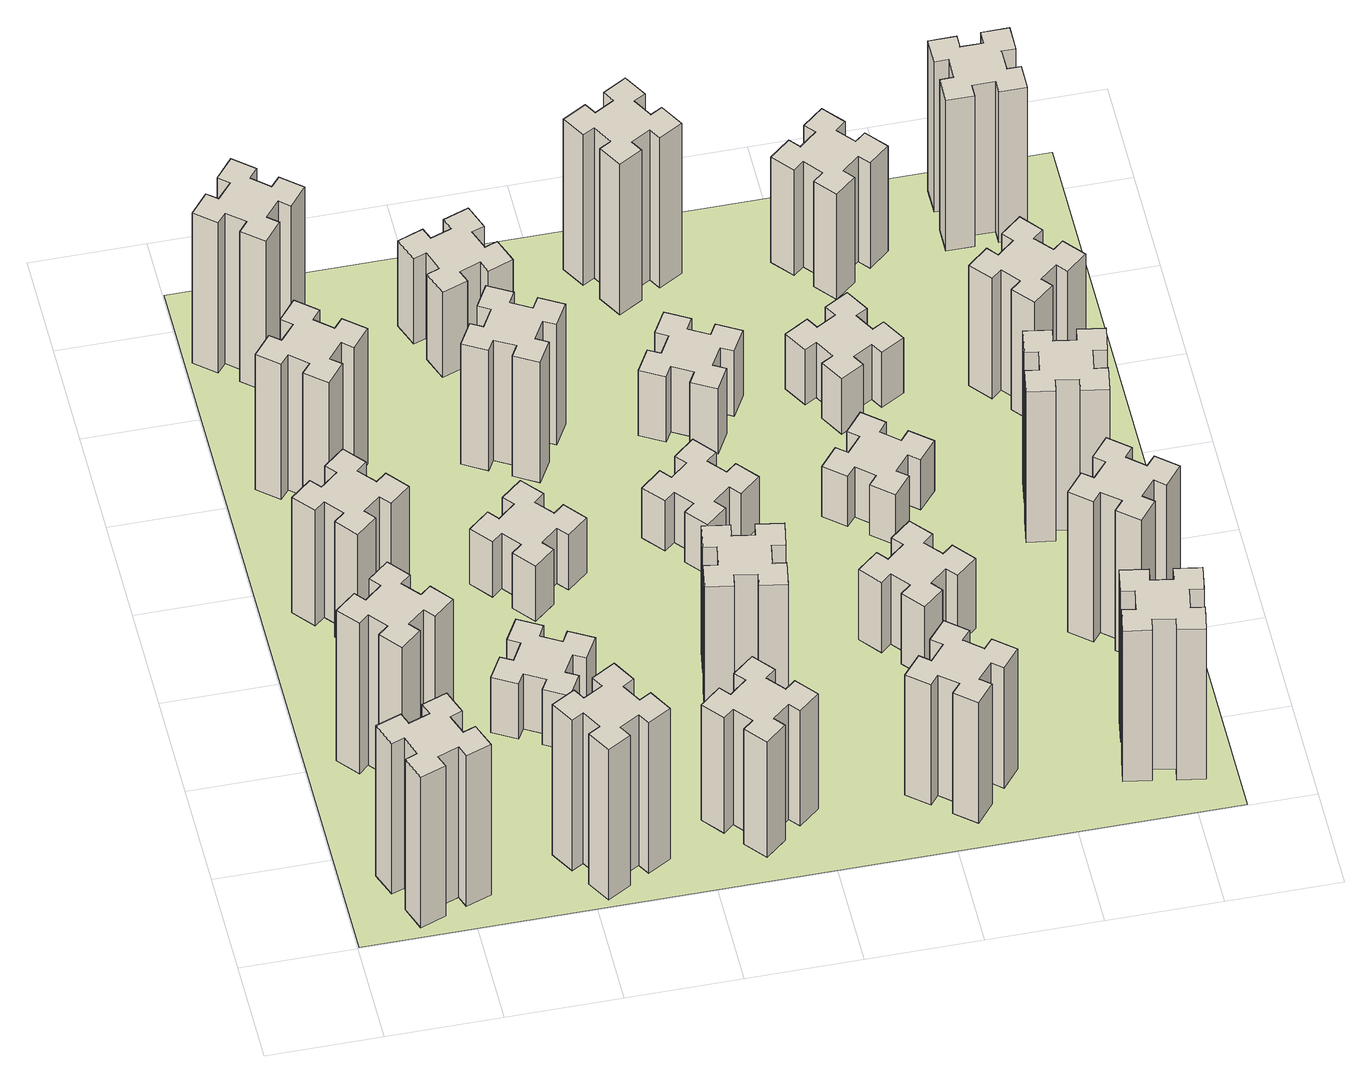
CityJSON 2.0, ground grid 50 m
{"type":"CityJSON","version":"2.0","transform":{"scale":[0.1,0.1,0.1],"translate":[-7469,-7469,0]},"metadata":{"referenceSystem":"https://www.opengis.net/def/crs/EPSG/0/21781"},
"CityObjects":{
"building1":{"type":"Building","attributes":{"class":"1000","function":"1000","usage":"1000","yearOfConstruction":2016,"roofType":"1000","measuredHeight":90,"storeysAboveGround":30,"storeysBelowGround":0},"geometry":[{"type":"Solid","lod":"1","boundaries":[[[[0,1,2,3,4,5,6,7,8,9,10,11,12,13,14,15,16,17,18,19]],[[17,16,20,21]],[[16,15,22,20]],[[15,14,23,22]],[[14,13,24,23]],[[13,12,25,24]],[[12,11,26,25]],[[11,10,27,26]],[[10,9,28,27]],[[9,8,29,28]],[[8,7,30,29]],[[7,6,31,30]],[[6,5,32,31]],[[5,4,33,32]],[[4,3,34,33]],[[3,2,35,34]],[[2,1,36,35]],[[1,0,37,36]],[[0,19,38,37]],[[19,18,39,38]],[[18,17,21,39]],[[24,25,26,27,28,29,30,31,32,33,34,35,36,37,38,39,21,20,22,23]]]]}]},
"building2":{"type":"Building","attributes":{"class":"1000","function":"1000","usage":"1000","yearOfConstruction":2016,"roofType":"1000","measuredHeight":90,"storeysAboveGround":30,"storeysBelowGround":0},"geometry":[{"type":"Solid","lod":"1","boundaries":[[[[40,41,42,43,44,45,46,47,48,49,50,51,52,53,54,55,56,57,58,59]],[[57,56,60,61]],[[56,55,62,60]],[[55,54,63,62]],[[54,53,64,63]],[[53,52,65,64]],[[52,51,66,65]],[[51,50,67,66]],[[50,49,68,67]],[[49,48,69,68]],[[48,47,70,69]],[[47,46,71,70]],[[46,45,72,71]],[[45,44,73,72]],[[44,43,74,73]],[[43,42,75,74]],[[42,41,76,75]],[[41,40,77,76]],[[40,59,78,77]],[[59,58,79,78]],[[58,57,61,79]],[[64,65,66,67,68,69,70,71,72,73,74,75,76,77,78,79,61,60,62,63]]]]}]},
"building3":{"type":"Building","attributes":{"class":"1000","function":"1000","usage":"1000","yearOfConstruction":2016,"roofType":"1000","measuredHeight":69,"storeysAboveGround":30,"storeysBelowGround":0},"geometry":[{"type":"Solid","lod":"1","boundaries":[[[[80,81,82,83,84,85,86,87,88,89,90,91,92,93,94,95,96,97,98,99]],[[97,96,100,101]],[[96,95,102,100]],[[95,94,103,102]],[[94,93,104,103]],[[93,92,105,104]],[[92,91,106,105]],[[91,90,107,106]],[[90,89,108,107]],[[89,88,109,108]],[[88,87,110,109]],[[87,86,111,110]],[[86,85,112,111]],[[85,84,113,112]],[[84,83,114,113]],[[83,82,115,114]],[[82,81,116,115]],[[81,80,117,116]],[[80,99,118,117]],[[99,98,119,118]],[[98,97,101,119]],[[104,105,106,107,108,109,110,111,112,113,114,115,116,117,118,119,101,100,102,103]]]]}]},
"building4":{"type":"Building","attributes":{"class":"1000","function":"1000","usage":"1000","yearOfConstruction":2016,"roofType":"1000","measuredHeight":81,"storeysAboveGround":30,"storeysBelowGround":0},"geometry":[{"type":"Solid","lod":"1","boundaries":[[[[120,121,122,123,124,125,126,127,128,129,130,131,132,133,134,135,136,137,138,139]],[[137,136,140,141]],[[136,135,142,140]],[[135,134,143,142]],[[134,133,144,143]],[[133,132,145,144]],[[132,131,146,145]],[[131,130,147,146]],[[130,129,148,147]],[[129,128,149,148]],[[128,127,150,149]],[[127,126,151,150]],[[126,125,152,151]],[[125,124,153,152]],[[124,123,154,153]],[[123,122,155,154]],[[122,121,156,155]],[[121,120,157,156]],[[120,139,158,157]],[[139,138,159,158]],[[138,137,141,159]],[[144,145,146,147,148,149,150,151,152,153,154,155,156,157,158,159,141,140,142,143]]]]}]},
"building5":{"type":"Building","attributes":{"class":"1000","function":"1000","usage":"1000","yearOfConstruction":2016,"roofType":"1000","measuredHeight":90,"storeysAboveGround":30,"storeysBelowGround":0},"geometry":[{"type":"Solid","lod":"1","boundaries":[[[[160,161,162,163,164,165,166,167,168,169,170,171,172,173,174,175,176,177,178,179]],[[177,176,180,181]],[[176,175,182,180]],[[175,174,183,182]],[[174,173,184,183]],[[173,172,185,184]],[[172,171,186,185]],[[171,170,187,186]],[[170,169,188,187]],[[169,168,189,188]],[[168,167,190,189]],[[167,166,191,190]],[[166,165,192,191]],[[165,164,193,192]],[[164,163,194,193]],[[163,162,195,194]],[[162,161,196,195]],[[161,160,197,196]],[[160,179,198,197]],[[179,178,199,198]],[[178,177,181,199]],[[184,185,186,187,188,189,190,191,192,193,194,195,196,197,198,199,181,180,182,183]]]]}]},
"building6":{"type":"Building","attributes":{"class":"1000","function":"1000","usage":"1000","yearOfConstruction":2016,"roofType":"1000","measuredHeight":90,"storeysAboveGround":30,"storeysBelowGround":0},"geometry":[{"type":"Solid","lod":"1","boundaries":[[[[200,201,202,203,204,205,206,207,208,209,210,211,212,213,214,215,216,217,218,219]],[[217,216,220,221]],[[216,215,222,220]],[[215,214,223,222]],[[214,213,224,223]],[[213,212,225,224]],[[212,211,226,225]],[[211,210,227,226]],[[210,209,228,227]],[[209,208,229,228]],[[208,207,230,229]],[[207,206,231,230]],[[206,205,232,231]],[[205,204,233,232]],[[204,203,234,233]],[[203,202,235,234]],[[202,201,236,235]],[[201,200,237,236]],[[200,219,238,237]],[[219,218,239,238]],[[218,217,221,239]],[[224,225,226,227,228,229,230,231,232,233,234,235,236,237,238,239,221,220,222,223]]]]}]},
"building7":{"type":"Building","attributes":{"class":"1000","function":"1000","usage":"1000","yearOfConstruction":2016,"roofType":"1000","measuredHeight":33,"storeysAboveGround":30,"storeysBelowGround":0},"geometry":[{"type":"Solid","lod":"1","boundaries":[[[[240,241,242,243,244,245,246,247,248,249,250,251,252,253,254,255,256,257,258,259]],[[257,256,260,261]],[[256,255,262,260]],[[255,254,263,262]],[[254,253,264,263]],[[253,252,265,264]],[[252,251,266,265]],[[251,250,267,266]],[[250,249,268,267]],[[249,248,269,268]],[[248,247,270,269]],[[247,246,271,270]],[[246,245,272,271]],[[245,244,273,272]],[[244,243,274,273]],[[243,242,275,274]],[[242,241,276,275]],[[241,240,277,276]],[[240,259,278,277]],[[259,258,279,278]],[[258,257,261,279]],[[264,265,266,267,268,269,270,271,272,273,274,275,276,277,278,279,261,260,262,263]]]]}]},
"building8":{"type":"Building","attributes":{"class":"1000","function":"1000","usage":"1000","yearOfConstruction":2016,"roofType":"1000","measuredHeight":33,"storeysAboveGround":30,"storeysBelowGround":0},"geometry":[{"type":"Solid","lod":"1","boundaries":[[[[280,281,282,283,284,285,286,287,288,289,290,291,292,293,294,295,296,297,298,299]],[[297,296,300,301]],[[296,295,302,300]],[[295,294,303,302]],[[294,293,304,303]],[[293,292,305,304]],[[292,291,306,305]],[[291,290,307,306]],[[290,289,308,307]],[[289,288,309,308]],[[288,287,310,309]],[[287,286,311,310]],[[286,285,312,311]],[[285,284,313,312]],[[284,283,314,313]],[[283,282,315,314]],[[282,281,316,315]],[[281,280,317,316]],[[280,299,318,317]],[[299,298,319,318]],[[298,297,301,319]],[[304,305,306,307,308,309,310,311,312,313,314,315,316,317,318,319,301,300,302,303]]]]}]},
"building9":{"type":"Building","attributes":{"class":"1000","function":"1000","usage":"1000","yearOfConstruction":2016,"roofType":"1000","measuredHeight":69,"storeysAboveGround":30,"storeysBelowGround":0},"geometry":[{"type":"Solid","lod":"1","boundaries":[[[[320,321,322,323,324,325,326,327,328,329,330,331,332,333,334,335,336,337,338,339]],[[337,336,340,341]],[[336,335,342,340]],[[335,334,343,342]],[[334,333,344,343]],[[333,332,345,344]],[[332,331,346,345]],[[331,330,347,346]],[[330,329,348,347]],[[329,328,349,348]],[[328,327,350,349]],[[327,326,351,350]],[[326,325,352,351]],[[325,324,353,352]],[[324,323,354,353]],[[323,322,355,354]],[[322,321,356,355]],[[321,320,357,356]],[[320,339,358,357]],[[339,338,359,358]],[[338,337,341,359]],[[344,345,346,347,348,349,350,351,352,353,354,355,356,357,358,359,341,340,342,343]]]]}]},
"building10":{"type":"Building","attributes":{"class":"1000","function":"1000","usage":"1000","yearOfConstruction":2016,"roofType":"1000","measuredHeight":72,"storeysAboveGround":30,"storeysBelowGround":0},"geometry":[{"type":"Solid","lod":"1","boundaries":[[[[360,361,362,363,364,365,366,367,368,369,370,371,372,373,374,375,376,377,378,379]],[[377,376,380,381]],[[376,375,382,380]],[[375,374,383,382]],[[374,373,384,383]],[[373,372,385,384]],[[372,371,386,385]],[[371,370,387,386]],[[370,369,388,387]],[[369,368,389,388]],[[368,367,390,389]],[[367,366,391,390]],[[366,365,392,391]],[[365,364,393,392]],[[364,363,394,393]],[[363,362,395,394]],[[362,361,396,395]],[[361,360,397,396]],[[360,379,398,397]],[[379,378,399,398]],[[378,377,381,399]],[[384,385,386,387,388,389,390,391,392,393,394,395,396,397,398,399,381,380,382,383]]]]}]},
"building11":{"type":"Building","attributes":{"class":"1000","function":"1000","usage":"1000","yearOfConstruction":2016,"roofType":"1000","measuredHeight":51,"storeysAboveGround":30,"storeysBelowGround":0},"geometry":[{"type":"Solid","lod":"1","boundaries":[[[[400,401,402,403,404,405,406,407,408,409,410,411,412,413,414,415,416,417,418,419]],[[417,416,420,421]],[[416,415,422,420]],[[415,414,423,422]],[[414,413,424,423]],[[413,412,425,424]],[[412,411,426,425]],[[411,410,427,426]],[[410,409,428,427]],[[409,408,429,428]],[[408,407,430,429]],[[407,406,431,430]],[[406,405,432,431]],[[405,404,433,432]],[[404,403,434,433]],[[403,402,435,434]],[[402,401,436,435]],[[401,400,437,436]],[[400,419,438,437]],[[419,418,439,438]],[[418,417,421,439]],[[424,425,426,427,428,429,430,431,432,433,434,435,436,437,438,439,421,420,422,423]]]]}]},
"building12":{"type":"Building","attributes":{"class":"1000","function":"1000","usage":"1000","yearOfConstruction":2016,"roofType":"1000","measuredHeight":75,"storeysAboveGround":30,"storeysBelowGround":0},"geometry":[{"type":"Solid","lod":"1","boundaries":[[[[440,441,442,443,444,445,446,447,448,449,450,451,452,453,454,455,456,457,458,459]],[[457,456,460,461]],[[456,455,462,460]],[[455,454,463,462]],[[454,453,464,463]],[[453,452,465,464]],[[452,451,466,465]],[[451,450,467,466]],[[450,449,468,467]],[[449,448,469,468]],[[448,447,470,469]],[[447,446,471,470]],[[446,445,472,471]],[[445,444,473,472]],[[444,443,474,473]],[[443,442,475,474]],[[442,441,476,475]],[[441,440,477,476]],[[440,459,478,477]],[[459,458,479,478]],[[458,457,461,479]],[[464,465,466,467,468,469,470,471,472,473,474,475,476,477,478,479,461,460,462,463]]]]}]},
"building13":{"type":"Building","attributes":{"class":"1000","function":"1000","usage":"1000","yearOfConstruction":2016,"roofType":"1000","measuredHeight":30,"storeysAboveGround":30,"storeysBelowGround":0},"geometry":[{"type":"Solid","lod":"1","boundaries":[[[[480,481,482,483,484,485,486,487,488,489,490,491,492,493,494,495,496,497,498,499]],[[497,496,500,501]],[[496,495,502,500]],[[495,494,503,502]],[[494,493,504,503]],[[493,492,505,504]],[[492,491,506,505]],[[491,490,507,506]],[[490,489,508,507]],[[489,488,509,508]],[[488,487,510,509]],[[487,486,511,510]],[[486,485,512,511]],[[485,484,513,512]],[[484,483,514,513]],[[483,482,515,514]],[[482,481,516,515]],[[481,480,517,516]],[[480,499,518,517]],[[499,498,519,518]],[[498,497,501,519]],[[504,505,506,507,508,509,510,511,512,513,514,515,516,517,518,519,501,500,502,503]]]]}]},
"building14":{"type":"Building","attributes":{"class":"1000","function":"1000","usage":"1000","yearOfConstruction":2016,"roofType":"1000","measuredHeight":72,"storeysAboveGround":30,"storeysBelowGround":0},"geometry":[{"type":"Solid","lod":"1","boundaries":[[[[520,521,522,523,524,525,526,527,528,529,530,531,532,533,534,535,536,537,538,539]],[[537,536,540,541]],[[536,535,542,540]],[[535,534,543,542]],[[534,533,544,543]],[[533,532,545,544]],[[532,531,546,545]],[[531,530,547,546]],[[530,529,548,547]],[[529,528,549,548]],[[528,527,550,549]],[[527,526,551,550]],[[526,525,552,551]],[[525,524,553,552]],[[524,523,554,553]],[[523,522,555,554]],[[522,521,556,555]],[[521,520,557,556]],[[520,539,558,557]],[[539,538,559,558]],[[538,537,541,559]],[[544,545,546,547,548,549,550,551,552,553,554,555,556,557,558,559,541,540,542,543]]]]}]},
"building15":{"type":"Building","attributes":{"class":"1000","function":"1000","usage":"1000","yearOfConstruction":2016,"roofType":"1000","measuredHeight":39,"storeysAboveGround":30,"storeysBelowGround":0},"geometry":[{"type":"Solid","lod":"1","boundaries":[[[[560,561,562,563,564,565,566,567,568,569,570,571,572,573,574,575,576,577,578,579]],[[577,576,580,581]],[[576,575,582,580]],[[575,574,583,582]],[[574,573,584,583]],[[573,572,585,584]],[[572,571,586,585]],[[571,570,587,586]],[[570,569,588,587]],[[569,568,589,588]],[[568,567,590,589]],[[567,566,591,590]],[[566,565,592,591]],[[565,564,593,592]],[[564,563,594,593]],[[563,562,595,594]],[[562,561,596,595]],[[561,560,597,596]],[[560,579,598,597]],[[579,578,599,598]],[[578,577,581,599]],[[584,585,586,587,588,589,590,591,592,593,594,595,596,597,598,599,581,580,582,583]]]]}]},
"building16":{"type":"Building","attributes":{"class":"1000","function":"1000","usage":"1000","yearOfConstruction":2016,"roofType":"1000","measuredHeight":90,"storeysAboveGround":30,"storeysBelowGround":0},"geometry":[{"type":"Solid","lod":"1","boundaries":[[[[600,601,602,603,604,605,606,607,608,609,610,611,612,613,614,615,616,617,618,619]],[[617,616,620,621]],[[616,615,622,620]],[[615,614,623,622]],[[614,613,624,623]],[[613,612,625,624]],[[612,611,626,625]],[[611,610,627,626]],[[610,609,628,627]],[[609,608,629,628]],[[608,607,630,629]],[[607,606,631,630]],[[606,605,632,631]],[[605,604,633,632]],[[604,603,634,633]],[[603,602,635,634]],[[602,601,636,635]],[[601,600,637,636]],[[600,619,638,637]],[[619,618,639,638]],[[618,617,621,639]],[[624,625,626,627,628,629,630,631,632,633,634,635,636,637,638,639,621,620,622,623]]]]}]},
"building17":{"type":"Building","attributes":{"class":"1000","function":"1000","usage":"1000","yearOfConstruction":2016,"roofType":"1000","measuredHeight":42,"storeysAboveGround":30,"storeysBelowGround":0},"geometry":[{"type":"Solid","lod":"1","boundaries":[[[[640,641,642,643,644,645,646,647,648,649,650,651,652,653,654,655,656,657,658,659]],[[657,656,660,661]],[[656,655,662,660]],[[655,654,663,662]],[[654,653,664,663]],[[653,652,665,664]],[[652,651,666,665]],[[651,650,667,666]],[[650,649,668,667]],[[649,648,669,668]],[[648,647,670,669]],[[647,646,671,670]],[[646,645,672,671]],[[645,644,673,672]],[[644,643,674,673]],[[643,642,675,674]],[[642,641,676,675]],[[641,640,677,676]],[[640,659,678,677]],[[659,658,679,678]],[[658,657,661,679]],[[664,665,666,667,668,669,670,671,672,673,674,675,676,677,678,679,661,660,662,663]]]]}]},
"building18":{"type":"Building","attributes":{"class":"1000","function":"1000","usage":"1000","yearOfConstruction":2016,"roofType":"1000","measuredHeight":30,"storeysAboveGround":30,"storeysBelowGround":0},"geometry":[{"type":"Solid","lod":"1","boundaries":[[[[680,681,682,683,684,685,686,687,688,689,690,691,692,693,694,695,696,697,698,699]],[[697,696,700,701]],[[696,695,702,700]],[[695,694,703,702]],[[694,693,704,703]],[[693,692,705,704]],[[692,691,706,705]],[[691,690,707,706]],[[690,689,708,707]],[[689,688,709,708]],[[688,687,710,709]],[[687,686,711,710]],[[686,685,712,711]],[[685,684,713,712]],[[684,683,714,713]],[[683,682,715,714]],[[682,681,716,715]],[[681,680,717,716]],[[680,699,718,717]],[[699,698,719,718]],[[698,697,701,719]],[[704,705,706,707,708,709,710,711,712,713,714,715,716,717,718,719,701,700,702,703]]]]}]},
"building19":{"type":"Building","attributes":{"class":"1000","function":"1000","usage":"1000","yearOfConstruction":2016,"roofType":"1000","measuredHeight":33,"storeysAboveGround":30,"storeysBelowGround":0},"geometry":[{"type":"Solid","lod":"1","boundaries":[[[[720,721,722,723,724,725,726,727,728,729,730,731,732,733,734,735,736,737,738,739]],[[737,736,740,741]],[[736,735,742,740]],[[735,734,743,742]],[[734,733,744,743]],[[733,732,745,744]],[[732,731,746,745]],[[731,730,747,746]],[[730,729,748,747]],[[729,728,749,748]],[[728,727,750,749]],[[727,726,751,750]],[[726,725,752,751]],[[725,724,753,752]],[[724,723,754,753]],[[723,722,755,754]],[[722,721,756,755]],[[721,720,757,756]],[[720,739,758,757]],[[739,738,759,758]],[[738,737,741,759]],[[744,745,746,747,748,749,750,751,752,753,754,755,756,757,758,759,741,740,742,743]]]]}]},
"building20":{"type":"Building","attributes":{"class":"1000","function":"1000","usage":"1000","yearOfConstruction":2016,"roofType":"1000","measuredHeight":90,"storeysAboveGround":30,"storeysBelowGround":0},"geometry":[{"type":"Solid","lod":"1","boundaries":[[[[760,761,762,763,764,765,766,767,768,769,770,771,772,773,774,775,776,777,778,779]],[[777,776,780,781]],[[776,775,782,780]],[[775,774,783,782]],[[774,773,784,783]],[[773,772,785,784]],[[772,771,786,785]],[[771,770,787,786]],[[770,769,788,787]],[[769,768,789,788]],[[768,767,790,789]],[[767,766,791,790]],[[766,765,792,791]],[[765,764,793,792]],[[764,763,794,793]],[[763,762,795,794]],[[762,761,796,795]],[[761,760,797,796]],[[760,779,798,797]],[[779,778,799,798]],[[778,777,781,799]],[[784,785,786,787,788,789,790,791,792,793,794,795,796,797,798,799,781,780,782,783]]]]}]},
"building21":{"type":"Building","attributes":{"class":"1000","function":"1000","usage":"1000","yearOfConstruction":2016,"roofType":"1000","measuredHeight":63,"storeysAboveGround":30,"storeysBelowGround":0},"geometry":[{"type":"Solid","lod":"1","boundaries":[[[[800,801,802,803,804,805,806,807,808,809,810,811,812,813,814,815,816,817,818,819]],[[817,816,820,821]],[[816,815,822,820]],[[815,814,823,822]],[[814,813,824,823]],[[813,812,825,824]],[[812,811,826,825]],[[811,810,827,826]],[[810,809,828,827]],[[809,808,829,828]],[[808,807,830,829]],[[807,806,831,830]],[[806,805,832,831]],[[805,804,833,832]],[[804,803,834,833]],[[803,802,835,834]],[[802,801,836,835]],[[801,800,837,836]],[[800,819,838,837]],[[819,818,839,838]],[[818,817,821,839]],[[824,825,826,827,828,829,830,831,832,833,834,835,836,837,838,839,821,820,822,823]]]]}]},
"building22":{"type":"Building","attributes":{"class":"1000","function":"1000","usage":"1000","yearOfConstruction":2016,"roofType":"1000","measuredHeight":84,"storeysAboveGround":30,"storeysBelowGround":0},"geometry":[{"type":"Solid","lod":"1","boundaries":[[[[840,841,842,843,844,845,846,847,848,849,850,851,852,853,854,855,856,857,858,859]],[[857,856,860,861]],[[856,855,862,860]],[[855,854,863,862]],[[854,853,864,863]],[[853,852,865,864]],[[852,851,866,865]],[[851,850,867,866]],[[850,849,868,867]],[[849,848,869,868]],[[848,847,870,869]],[[847,846,871,870]],[[846,845,872,871]],[[845,844,873,872]],[[844,843,874,873]],[[843,842,875,874]],[[842,841,876,875]],[[841,840,877,876]],[[840,859,878,877]],[[859,858,879,878]],[[858,857,861,879]],[[864,865,866,867,868,869,870,871,872,873,874,875,876,877,878,879,861,860,862,863]]]]}]},
"building23":{"type":"Building","attributes":{"class":"1000","function":"1000","usage":"1000","yearOfConstruction":2016,"roofType":"1000","measuredHeight":90,"storeysAboveGround":30,"storeysBelowGround":0},"geometry":[{"type":"Solid","lod":"1","boundaries":[[[[880,881,882,883,884,885,886,887,888,889,890,891,892,893,894,895,896,897,898,899]],[[897,896,900,901]],[[896,895,902,900]],[[895,894,903,902]],[[894,893,904,903]],[[893,892,905,904]],[[892,891,906,905]],[[891,890,907,906]],[[890,889,908,907]],[[889,888,909,908]],[[888,887,910,909]],[[887,886,911,910]],[[886,885,912,911]],[[885,884,913,912]],[[884,883,914,913]],[[883,882,915,914]],[[882,881,916,915]],[[881,880,917,916]],[[880,899,918,917]],[[899,898,919,918]],[[898,897,901,919]],[[904,905,906,907,908,909,910,911,912,913,914,915,916,917,918,919,901,900,902,903]]]]}]},
"building24":{"type":"Building","attributes":{"class":"1000","function":"1000","usage":"1000","yearOfConstruction":2016,"roofType":"1000","measuredHeight":72,"storeysAboveGround":30,"storeysBelowGround":0},"geometry":[{"type":"Solid","lod":"1","boundaries":[[[[920,921,922,923,924,925,926,927,928,929,930,931,932,933,934,935,936,937,938,939]],[[937,936,940,941]],[[936,935,942,940]],[[935,934,943,942]],[[934,933,944,943]],[[933,932,945,944]],[[932,931,946,945]],[[931,930,947,946]],[[930,929,948,947]],[[929,928,949,948]],[[928,927,950,949]],[[927,926,951,950]],[[926,925,952,951]],[[925,924,953,952]],[[924,923,954,953]],[[923,922,955,954]],[[922,921,956,955]],[[921,920,957,956]],[[920,939,958,957]],[[939,938,959,958]],[[938,937,941,959]],[[944,945,946,947,948,949,950,951,952,953,954,955,956,957,958,959,941,940,942,943]]]]}]},
"building25":{"type":"Building","attributes":{"class":"1000","function":"1000","usage":"1000","yearOfConstruction":2016,"roofType":"1000","measuredHeight":90,"storeysAboveGround":30,"storeysBelowGround":0},"geometry":[{"type":"Solid","lod":"1","boundaries":[[[[960,961,962,963,964,965,966,967,968,969,970,971,972,973,974,975,976,977,978,979]],[[977,976,980,981]],[[976,975,982,980]],[[975,974,983,982]],[[974,973,984,983]],[[973,972,985,984]],[[972,971,986,985]],[[971,970,987,986]],[[970,969,988,987]],[[969,968,989,988]],[[968,967,990,989]],[[967,966,991,990]],[[966,965,992,991]],[[965,964,993,992]],[[964,963,994,993]],[[963,962,995,994]],[[962,961,996,995]],[[961,960,997,996]],[[960,979,998,997]],[[979,978,999,998]],[[978,977,981,999]],[[984,985,986,987,988,989,990,991,992,993,994,995,996,997,998,999,981,980,982,983]]]]}]},
"landuse1":{"type":"LandUse","attributes":{"name":"plot1","function":"1010"},"geometry":[{"type":"MultiSurface","lod":"1","boundaries":[[[1000,1001,1002,1003]]]}]}
},
"vertices":[
[366,155,0],[460,189,0],[480,133,0],[593,174,0],[552,287,0],[496,266,0],[462,360,0],[518,380,0],[477,493,0],[364,452,0],[385,396,0],[291,362,0],[270,418,0],[157,377,0],[199,264,0],[255,285,0],[289,191,0],[233,170,0],[274,57,0],[387,99,0],[289,191,900],[233,170,900],[255,285,900],[199,264,900],[157,377,900],[270,418,900],[291,362,900],[385,396,900],[364,452,900],[477,493,900],[518,380,900],[462,360,900],[496,266,900],[552,287,900],[593,174,900],[480,133,900],[460,189,900],[366,155,900],[387,99,900],[274,57,900],
[492,1048,0],[427,1124,0],[473,1163,0],[396,1255,0],[304,1178,0],[343,1132,0],[266,1067,0],[228,1113,0],[136,1036,0],[213,944,0],[259,983,0],[323,906,0],[277,868,0],[354,776,0],[446,853,0],[408,899,0],[484,963,0],[523,917,0],[615,994,0],[538,1086,0],[484,963,900],[523,917,900],[408,899,900],[446,853,900],[354,776,900],[277,868,900],[323,906,900],[259,983,900],[213,944,900],[136,1036,900],[228,1113,900],[266,1067,900],[343,1132,900],[304,1178,900],[396,1255,900],[473,1163,900],[427,1124,900],[492,1048,900],[538,1086,900],[615,994,900],
[492,1888,0],[427,1964,0],[473,2003,0],[396,2095,0],[304,2018,0],[343,1972,0],[266,1907,0],[228,1953,0],[136,1876,0],[213,1784,0],[259,1823,0],[323,1746,0],[277,1708,0],[354,1616,0],[446,1693,0],[408,1739,0],[484,1803,0],[523,1757,0],[615,1834,0],[538,1926,0],[484,1803,690],[523,1757,690],[408,1739,690],[446,1693,690],[354,1616,690],[277,1708,690],[323,1746,690],[259,1823,690],[213,1784,690],[136,1876,690],[228,1953,690],[266,1907,690],[343,1972,690],[304,2018,690],[396,2095,690],[473,2003,690],[427,1964,690],[492,1888,690],[538,1926,690],[615,1834,690],
[484,2647,0],[408,2712,0],[446,2758,0],[354,2835,0],[277,2743,0],[323,2704,0],[259,2628,0],[213,2666,0],[136,2574,0],[228,2497,0],[266,2543,0],[343,2479,0],[304,2433,0],[396,2356,0],[473,2448,0],[427,2486,0],[492,2563,0],[538,2524,0],[615,2616,0],[523,2693,0],[492,2563,810],[538,2524,810],[427,2486,810],[473,2448,810],[396,2356,810],[304,2433,810],[343,2479,810],[266,2543,810],[228,2497,810],[136,2574,810],[213,2666,810],[259,2628,810],[323,2704,810],[277,2743,810],[354,2835,810],[446,2758,810],[408,2712,810],[484,2647,810],[523,2693,810],[615,2616,810],
[1127,155,0],[1214,205,0],[1244,153,0],[1348,213,0],[1288,317,0],[1236,287,0],[1186,374,0],[1238,404,0],[1178,508,0],[1074,448,0],[1104,396,0],[1017,346,0],[987,398,0],[883,338,0],[943,234,0],[995,264,0],[1045,177,0],[993,147,0],[1053,43,0],[1157,103,0],[1045,177,900],[993,147,900],[995,264,900],[943,234,900],[883,338,900],[987,398,900],[1017,346,900],[1104,396,900],[1074,448,900],[1178,508,900],[1238,404,900],[1186,374,900],[1236,287,900],[1288,317,900],[1348,213,900],[1244,153,900],[1214,205,900],[1127,155,900],[1157,103,900],[1053,43,900],
[384,3387,0],[308,3452,0],[346,3498,0],[254,3575,0],[177,3483,0],[223,3444,0],[159,3368,0],[113,3406,0],[36,3314,0],[128,3237,0],[166,3283,0],[243,3219,0],[204,3173,0],[296,3096,0],[373,3188,0],[327,3226,0],[392,3303,0],[438,3264,0],[515,3356,0],[423,3433,0],[392,3303,900],[438,3264,900],[327,3226,900],[373,3188,900],[296,3096,900],[204,3173,900],[243,3219,900],[166,3283,900],[128,3237,900],[36,3314,900],[113,3406,900],[159,3368,900],[223,3444,900],[177,3483,900],[254,3575,900],[346,3498,900],[308,3452,900],[384,3387,900],[423,3433,900],[515,3356,900],
[1086,1017,0],[1136,1104,0],[1188,1074,0],[1248,1178,0],[1144,1238,0],[1114,1186,0],[1027,1236,0],[1057,1288,0],[953,1348,0],[893,1244,0],[945,1214,0],[895,1127,0],[843,1157,0],[783,1053,0],[887,993,0],[917,1045,0],[1004,995,0],[974,943,0],[1078,883,0],[1138,987,0],[1004,995,330],[974,943,330],[917,1045,330],[887,993,330],[783,1053,330],[843,1157,330],[895,1127,330],[945,1214,330],[893,1244,330],[953,1348,330],[1057,1288,330],[1027,1236,330],[1114,1186,330],[1144,1238,330],[1248,1178,330],[1188,1074,330],[1136,1104,330],[1086,1017,330],[1138,987,330],[1078,883,330],
[1083,1972,0],[1006,1907,0],[968,1953,0],[876,1876,0],[953,1784,0],[999,1823,0],[1063,1746,0],[1017,1708,0],[1094,1616,0],[1186,1693,0],[1148,1739,0],[1224,1803,0],[1263,1757,0],[1355,1834,0],[1278,1926,0],[1232,1888,0],[1167,1964,0],[1213,2003,0],[1136,2095,0],[1044,2018,0],[1167,1964,330],[1213,2003,330],[1232,1888,330],[1278,1926,330],[1355,1834,330],[1263,1757,330],[1224,1803,330],[1148,1739,330],[1186,1693,330],[1094,1616,330],[1017,1708,330],[1063,1746,330],[999,1823,330],[953,1784,330],[876,1876,330],[968,1953,330],[1006,1907,330],[1083,1972,330],[1044,2018,330],[1136,2095,330],
[1639,343,0],[1703,266,0],[1657,228,0],[1734,136,0],[1826,213,0],[1788,259,0],[1864,323,0],[1903,277,0],[1995,354,0],[1918,446,0],[1872,408,0],[1807,484,0],[1853,523,0],[1776,615,0],[1684,538,0],[1723,492,0],[1646,427,0],[1608,473,0],[1516,396,0],[1593,304,0],[1646,427,690],[1608,473,690],[1723,492,690],[1684,538,690],[1776,615,690],[1853,523,690],[1807,484,690],[1872,408,690],[1918,446,690],[1995,354,690],[1903,277,690],[1864,323,690],[1788,259,690],[1826,213,690],[1734,136,690],[1657,228,690],[1703,266,690],[1639,343,690],[1593,304,690],[1516,396,690],
[1117,2525,0],[1204,2475,0],[1174,2423,0],[1278,2363,0],[1338,2467,0],[1286,2497,0],[1336,2584,0],[1388,2554,0],[1448,2658,0],[1344,2718,0],[1314,2666,0],[1227,2716,0],[1257,2768,0],[1153,2828,0],[1093,2724,0],[1145,2694,0],[1095,2607,0],[1043,2637,0],[983,2533,0],[1087,2473,0],[1095,2607,720],[1043,2637,720],[1145,2694,720],[1093,2724,720],[1153,2828,720],[1257,2768,720],[1227,2716,720],[1314,2666,720],[1344,2718,720],[1448,2658,720],[1388,2554,720],[1336,2584,720],[1286,2497,720],[1338,2467,720],[1278,2363,720],[1174,2423,720],[1204,2475,720],[1117,2525,720],[1087,2473,720],[983,2533,720],
[1125,3356,0],[1031,3322,0],[1010,3378,0],[897,3337,0],[939,3224,0],[995,3245,0],[1029,3151,0],[973,3130,0],[1014,3017,0],[1127,3059,0],[1106,3115,0],[1200,3149,0],[1220,3093,0],[1333,3134,0],[1292,3247,0],[1236,3226,0],[1202,3320,0],[1258,3340,0],[1217,3453,0],[1104,3412,0],[1202,3320,510],[1258,3340,510],[1236,3226,510],[1292,3247,510],[1333,3134,510],[1220,3093,510],[1200,3149,510],[1106,3115,510],[1127,3059,510],[1014,3017,510],[973,3130,510],[1029,3151,510],[995,3245,510],[939,3224,510],[897,3337,510],[1010,3378,510],[1031,3322,510],[1125,3356,510],[1104,3412,510],[1217,3453,510],
[1955,1047,0],[1972,1145,0],[2031,1135,0],[2052,1253,0],[1934,1274,0],[1924,1215,0],[1825,1232,0],[1836,1291,0],[1717,1312,0],[1697,1194,0],[1756,1184,0],[1738,1085,0],[1679,1096,0],[1658,977,0],[1777,957,0],[1787,1016,0],[1885,998,0],[1875,939,0],[1993,918,0],[2014,1037,0],[1885,998,750],[1875,939,750],[1787,1016,750],[1777,957,750],[1658,977,750],[1679,1096,750],[1738,1085,750],[1756,1184,750],[1697,1194,750],[1717,1312,750],[1836,1291,750],[1825,1232,750],[1924,1215,750],[1934,1274,750],[2052,1253,750],[2031,1135,750],[1972,1145,750],[1955,1047,750],[2014,1037,750],[1993,918,750],
[1972,1988,0],[1907,2064,0],[1953,2103,0],[1876,2195,0],[1784,2118,0],[1823,2072,0],[1746,2007,0],[1708,2053,0],[1616,1976,0],[1693,1884,0],[1739,1923,0],[1803,1846,0],[1757,1808,0],[1834,1716,0],[1926,1793,0],[1888,1839,0],[1964,1903,0],[2003,1857,0],[2095,1934,0],[2018,2026,0],[1964,1903,300],[2003,1857,300],[1888,1839,300],[1926,1793,300],[1834,1716,300],[1757,1808,300],[1803,1846,300],[1739,1923,300],[1693,1884,300],[1616,1976,300],[1708,2053,300],[1746,2007,300],[1823,2072,300],[1784,2118,300],[1876,2195,300],[1953,2103,300],[1907,2064,300],[1972,1988,300],[2018,2026,300],[2095,1934,300],
[2486,323,0],[2563,259,0],[2524,213,0],[2616,136,0],[2693,228,0],[2647,266,0],[2712,343,0],[2758,304,0],[2835,396,0],[2743,473,0],[2704,427,0],[2628,492,0],[2666,538,0],[2574,615,0],[2497,523,0],[2543,484,0],[2479,408,0],[2433,446,0],[2356,354,0],[2448,277,0],[2479,408,720],[2433,446,720],[2543,484,720],[2497,523,720],[2574,615,720],[2666,538,720],[2628,492,720],[2704,427,720],[2743,473,720],[2835,396,720],[2758,304,720],[2712,343,720],[2647,266,720],[2693,228,720],[2616,136,720],[2524,213,720],[2563,259,720],[2486,323,720],[2448,277,720],[2356,354,720],
[2026,2497,0],[2076,2584,0],[2128,2554,0],[2188,2658,0],[2084,2718,0],[2054,2666,0],[1967,2716,0],[1997,2768,0],[1893,2828,0],[1833,2724,0],[1885,2694,0],[1835,2607,0],[1783,2637,0],[1723,2533,0],[1827,2473,0],[1857,2525,0],[1944,2475,0],[1914,2423,0],[2018,2363,0],[2078,2467,0],[1944,2475,390],[1914,2423,390],[1857,2525,390],[1827,2473,390],[1723,2533,390],[1783,2637,390],[1835,2607,390],[1885,2694,390],[1833,2724,390],[1893,2828,390],[1997,2768,390],[1967,2716,390],[2054,2666,390],[2084,2718,390],[2188,2658,390],[2128,2554,390],[2076,2584,390],[2026,2497,390],[2078,2467,390],[2018,2363,390],
[1844,3556,0],[1757,3506,0],[1727,3558,0],[1623,3498,0],[1683,3394,0],[1735,3424,0],[1785,3337,0],[1733,3307,0],[1793,3203,0],[1897,3263,0],[1867,3315,0],[1954,3365,0],[1984,3313,0],[2088,3373,0],[2028,3477,0],[1976,3447,0],[1926,3534,0],[1978,3564,0],[1918,3668,0],[1814,3608,0],[1926,3534,900],[1978,3564,900],[1976,3447,900],[2028,3477,900],[2088,3373,900],[1984,3313,900],[1954,3365,900],[1867,3315,900],[1897,3263,900],[1793,3203,900],[1733,3307,900],[1785,3337,900],[1735,3424,900],[1683,3394,900],[1623,3498,900],[1727,3558,900],[1757,3506,900],[1844,3556,900],[1814,3608,900],[1918,3668,900],
[2563,1332,0],[2486,1267,0],[2448,1313,0],[2356,1236,0],[2433,1144,0],[2479,1183,0],[2543,1106,0],[2497,1068,0],[2574,976,0],[2666,1053,0],[2628,1099,0],[2704,1163,0],[2743,1117,0],[2835,1194,0],[2758,1286,0],[2712,1248,0],[2647,1324,0],[2693,1363,0],[2616,1455,0],[2524,1378,0],[2647,1324,420],[2693,1363,420],[2712,1248,420],[2758,1286,420],[2835,1194,420],[2743,1117,420],[2704,1163,420],[2628,1099,420],[2666,1053,420],[2574,976,420],[2497,1068,420],[2543,1106,420],[2479,1183,420],[2433,1144,420],[2356,1236,420],[2448,1313,420],[2486,1267,420],[2563,1332,420],[2524,1378,420],[2616,1455,420],
[2704,2007,0],[2628,2072,0],[2666,2118,0],[2574,2195,0],[2497,2103,0],[2543,2064,0],[2479,1988,0],[2433,2026,0],[2356,1934,0],[2448,1857,0],[2486,1903,0],[2563,1839,0],[2524,1793,0],[2616,1716,0],[2693,1808,0],[2647,1846,0],[2712,1923,0],[2758,1884,0],[2835,1976,0],[2743,2053,0],[2712,1923,300],[2758,1884,300],[2647,1846,300],[2693,1808,300],[2616,1716,300],[2524,1793,300],[2563,1839,300],[2486,1903,300],[2448,1857,300],[2356,1934,300],[2433,2026,300],[2479,1988,300],[2543,2064,300],[2497,2103,300],[2574,2195,300],[2666,2118,300],[2628,2072,300],[2704,2007,300],[2743,2053,300],[2835,1976,300],
[2475,2584,0],[2525,2497,0],[2473,2467,0],[2533,2363,0],[2637,2423,0],[2607,2475,0],[2694,2525,0],[2724,2473,0],[2828,2533,0],[2768,2637,0],[2716,2607,0],[2666,2694,0],[2718,2724,0],[2658,2828,0],[2554,2768,0],[2584,2716,0],[2497,2666,0],[2467,2718,0],[2363,2658,0],[2423,2554,0],[2497,2666,330],[2467,2718,330],[2584,2716,330],[2554,2768,330],[2658,2828,330],[2718,2724,330],[2666,2694,330],[2716,2607,330],[2768,2637,330],[2828,2533,330],[2724,2473,330],[2694,2525,330],[2607,2475,330],[2637,2423,330],[2533,2363,330],[2473,2467,330],[2525,2497,330],[2475,2584,330],[2423,2554,330],[2363,2658,330],
[3504,475,0],[3405,492,0],[3416,551,0],[3297,572,0],[3277,454,0],[3336,444,0],[3318,345,0],[3259,356,0],[3238,237,0],[3357,217,0],[3367,276,0],[3465,258,0],[3455,199,0],[3573,178,0],[3594,297,0],[3535,307,0],[3552,405,0],[3611,395,0],[3632,513,0],[3514,534,0],[3552,405,900],[3611,395,900],[3535,307,900],[3594,297,900],[3573,178,900],[3455,199,900],[3465,258,900],[3367,276,900],[3357,217,900],[3238,237,900],[3259,356,900],[3318,345,900],[3336,444,900],[3277,454,900],[3297,572,900],[3416,551,900],[3405,492,900],[3504,475,900],[3514,534,900],[3632,513,900],
[2812,3368,0],[2747,3444,0],[2793,3483,0],[2716,3575,0],[2624,3498,0],[2663,3452,0],[2586,3387,0],[2548,3433,0],[2456,3356,0],[2533,3264,0],[2579,3303,0],[2643,3226,0],[2597,3188,0],[2674,3096,0],[2766,3173,0],[2728,3219,0],[2804,3283,0],[2843,3237,0],[2935,3314,0],[2858,3406,0],[2804,3283,630],[2843,3237,630],[2728,3219,630],[2766,3173,630],[2674,3096,630],[2597,3188,630],[2643,3226,630],[2579,3303,630],[2533,3264,630],[2456,3356,630],[2548,3433,630],[2586,3387,630],[2663,3452,630],[2624,3498,630],[2716,3575,630],[2793,3483,630],[2747,3444,630],[2812,3368,630],[2858,3406,630],[2935,3314,630],
[3487,1006,0],[3552,1083,0],[3598,1044,0],[3675,1136,0],[3583,1213,0],[3544,1167,0],[3468,1232,0],[3506,1278,0],[3414,1355,0],[3337,1263,0],[3383,1224,0],[3319,1148,0],[3273,1186,0],[3196,1094,0],[3288,1017,0],[3326,1063,0],[3403,999,0],[3364,953,0],[3456,876,0],[3533,968,0],[3403,999,840],[3364,953,840],[3326,1063,840],[3288,1017,840],[3196,1094,840],[3273,1186,840],[3319,1148,840],[3383,1224,840],[3337,1263,840],[3414,1355,840],[3506,1278,840],[3468,1232,840],[3544,1167,840],[3583,1213,840],[3675,1136,840],[3598,1044,840],[3552,1083,840],[3487,1006,840],[3533,968,840],[3456,876,840],
[3267,1656,0],[3365,1638,0],[3355,1579,0],[3473,1558,0],[3494,1677,0],[3435,1687,0],[3452,1785,0],[3511,1775,0],[3532,1893,0],[3414,1914,0],[3404,1855,0],[3305,1872,0],[3316,1931,0],[3197,1952,0],[3177,1834,0],[3236,1824,0],[3218,1725,0],[3159,1736,0],[3138,1617,0],[3257,1597,0],[3218,1725,900],[3159,1736,900],[3236,1824,900],[3177,1834,900],[3197,1952,900],[3316,1931,900],[3305,1872,900],[3404,1855,900],[3414,1914,900],[3532,1893,900],[3511,1775,900],[3452,1785,900],[3435,1687,900],[3494,1677,900],[3473,1558,900],[3355,1579,900],[3365,1638,900],[3267,1656,900],[3257,1597,900],[3138,1617,900],
[3219,2463,0],[3283,2386,0],[3237,2348,0],[3314,2256,0],[3406,2333,0],[3368,2379,0],[3444,2443,0],[3483,2397,0],[3575,2474,0],[3498,2566,0],[3452,2528,0],[3387,2604,0],[3433,2643,0],[3356,2735,0],[3264,2658,0],[3303,2612,0],[3226,2547,0],[3188,2593,0],[3096,2516,0],[3173,2424,0],[3226,2547,720],[3188,2593,720],[3303,2612,720],[3264,2658,720],[3356,2735,720],[3433,2643,720],[3387,2604,720],[3452,2528,720],[3498,2566,720],[3575,2474,720],[3483,2397,720],[3444,2443,720],[3368,2379,720],[3406,2333,720],[3314,2256,720],[3237,2348,720],[3283,2386,720],[3219,2463,720],[3173,2424,720],[3096,2516,720],
[3285,3325,0],[3385,3325,0],[3385,3265,0],[3505,3265,0],[3505,3385,0],[3445,3385,0],[3445,3485,0],[3505,3485,0],[3505,3605,0],[3385,3605,0],[3385,3545,0],[3285,3545,0],[3285,3605,0],[3165,3605,0],[3165,3485,0],[3225,3485,0],[3225,3385,0],[3165,3385,0],[3165,3265,0],[3285,3265,0],[3225,3385,900],[3165,3385,900],[3225,3485,900],[3165,3485,900],[3165,3605,900],[3285,3605,900],[3285,3545,900],[3385,3545,900],[3385,3605,900],[3505,3605,900],[3505,3485,900],[3445,3485,900],[3445,3385,900],[3505,3385,900],[3505,3265,900],[3385,3265,900],[3385,3325,900],[3285,3325,900],[3285,3265,900],[3165,3265,900],
[5,3705,0],[3705,3705,0],[3705,5,0],[5,5,0]
]}
